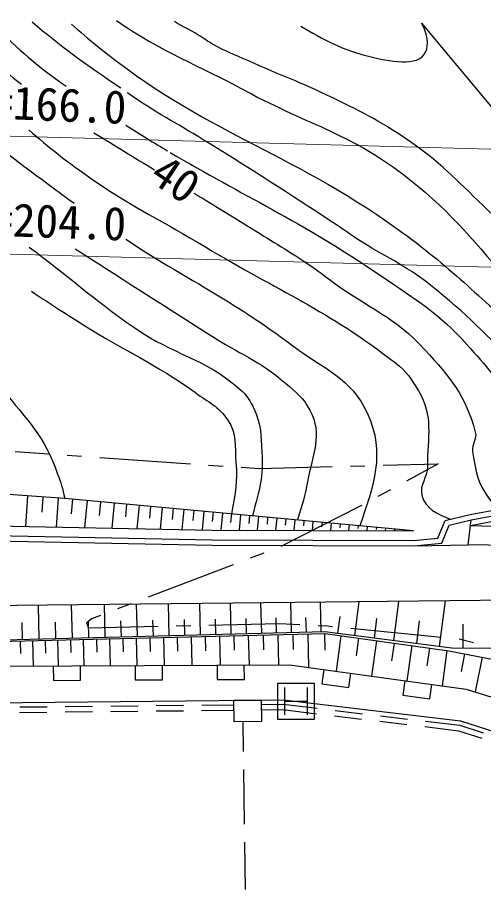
# Model space of a CAD drawing. Units: millimetres, scale not verified. Extents: x 40000 to 680000, y 20000 to 380760.
# Drawn here: x 171782 to 197396, y 301294 to 349272 of the extents above; entities that cross this region are included whole.
import ezdxf
from ezdxf.enums import TextEntityAlignment as Align

# ---------------------------------------------------------------- set-up
doc = ezdxf.new("R2010")
doc.units = ezdxf.units.MM
doc.header["$LTSCALE"] = 1000
for name, color, linetype, lineweight in [('M-BGD', 7, 'Continuous', 25), ('M-BMK-ROW', 30, 'Continuous', 25), ('M-STR-HTXT', 7, 'Continuous', 13)]:
    doc.layers.add(name, color=color, linetype=linetype, lineweight=lineweight)
doc.styles.add('ＭＳ ゴシック', font='')
doc.styles.get('ＭＳ ゴシック').set_extended_font_data('MS Gothic')

msp = doc.modelspace()

# ---------------------------------------------------------------- linework, layer by layer
at = {"layer": 'M-BGD'}
for p, q in [((172341, 322948), (172221, 321271)), ((173180, 322888), (173119, 322050)), ((174018, 322828), (173904, 321238)), ((174813, 322762), (174739, 321968)), ((175606, 322689), (175469, 321206)), ((176348, 322620), (176279, 321879)), ((177089, 322552), (176962, 321176)), ((177777, 322488), (177713, 321800)), ((178464, 322424), (178346, 321148)), ((179102, 322365), (179043, 321727)), ((179740, 322306), (179631, 321123)), ((180332, 322252), (180278, 321660)), ((180924, 322197), (180823, 321099)), ((181474, 322146), (181423, 321597)), ((182023, 322095), (181929, 321076)), ((182532, 322048), (182485, 321539)), ((183042, 322001), (182955, 321064)), ((183540, 321955), (183496, 321486)), ((184038, 321909), (183959, 321060)), ((184536, 321863), (184496, 321439)), ((185033, 321817), (184963, 321057)), ((185531, 321771), (185496, 321391)), ((186029, 321725), (185967, 321054)), ((186527, 321679), (186496, 321343)), ((187025, 321633), (186971, 321051)), ((187523, 321587), (187496, 321296)), ((188021, 321541), (187975, 321047)), ((188519, 321495), (188496, 321248)), ((196559, 320263), (196724, 321639)), ((189016, 321449), (188979, 321044)), ((189514, 321403), (189496, 321201)), ((190012, 321357), (189983, 321041)), ((190510, 321311), (190495, 321153)), ((191008, 321265), (190987, 321038)), ((191506, 321219), (191495, 321105)), ((192004, 321173), (191991, 321034)), ((192502, 321127), (192495, 321058)), ((193568, 320196), (196559, 320263)), ((192472, 314993), (192749, 317145)), ((194974, 314670), (195297, 317173)), ((172983, 315075), (172935, 316927)), ((174808, 315122), (174760, 316947)), ((176606, 315169), (176559, 316967)), ((178377, 315215), (178331, 316986)), ((180122, 315260), (180077, 317005)), ((181841, 315305), (181797, 317024)), ((183535, 315349), (183491, 317043)), ((185204, 315392), (185161, 317061)), ((186849, 315435), (186806, 317079)), ((188469, 315477), (188427, 317097)), ((190320, 315271), (190559, 317121)), ((184370, 315371), (184348, 316205)), ((186026, 315414), (186005, 316236)), ((187659, 315456), (187638, 316266)), ((189395, 315390), (189515, 316315)), ((191396, 315132), (191535, 316208)), ((172057, 315051), (172033, 315977)), ((173896, 315099), (173872, 316011)), ((175707, 315146), (175683, 316045)), ((177491, 315192), (177468, 316078)), ((179249, 315238), (179227, 316110)), ((180982, 315283), (180959, 316142)), ((182688, 315327), (182666, 316174)), ((193723, 314832), (193884, 316083)), ((196278, 314582), (196282, 315892)), ((182882, 315232), (182921, 313646)), ((183675, 315252), (183695, 314458)), ((184469, 315271), (184508, 313653)), ((185278, 315291), (185298, 314482)), ((186087, 315311), (186127, 313660)), ((186912, 315331), (186932, 314506)), ((187737, 315351), (187782, 313519)), ((188653, 315373), (188676, 314457)), ((189561, 315254), (189290, 313310)), ((171928, 314965), (171944, 314287)), ((172606, 314982), (172640, 313599)), ((173297, 314998), (173314, 314307)), ((173989, 315015), (174023, 313605)), ((174694, 315032), (174711, 314327)), ((175399, 315050), (175434, 313611)), ((176118, 315067), (176136, 314348)), ((176838, 315085), (176873, 313618)), ((177571, 315103), (177589, 314369)), ((178304, 315121), (178341, 313625)), ((179052, 315139), (179071, 314391)), ((179800, 315157), (179838, 313631)), ((180563, 315176), (180582, 314413)), ((181326, 315194), (181364, 313638)), ((182104, 315213), (182123, 314435)), ((190533, 315118), (190398, 314146)), ((191505, 314983), (191234, 313040)), ((192476, 314847), (192341, 313876)), ((193447, 314712), (193177, 312771)), ((194418, 314577), (194283, 313606)), ((195388, 314442), (195118, 312502)), ((196351, 314260), (196164, 313299)), ((197312, 314074), (196940, 312163)), ((173750, 313604), (173754, 312804)), ((175254, 312810), (175250, 313610)), ((178250, 313624), (178254, 312824)), ((179754, 312831), (179750, 313631)), ((182750, 313645), (182754, 312845)), ((184254, 312852), (184250, 313652)), ((188620, 313403), (188510, 312610)), ((178254, 312824), (179754, 312831)), ((182754, 312845), (184254, 312852)), ((189996, 312404), (190106, 313197)), ((173754, 312804), (175254, 312810)), ((186084, 310652), (186084, 312652)), ((186084, 312652), (188084, 312652)), ((186459, 312402), (186459, 310902)), ((187709, 312402), (187709, 310902)), ((188084, 312652), (188084, 310652)), ((188510, 312610), (189996, 312404)), ((193077, 312785), (192967, 311993)), ((194453, 311787), (194563, 312579)), ((192967, 311993), (194453, 311787)), ((174407, 311365), (175907, 311381)), ((176907, 311392), (178407, 311408)), ((179407, 311418), (180907, 311434)), ((181907, 311445), (183678, 311463)), ((185187, 311479), (186378, 311492)), ((186378, 311492), (188254, 311267)), ((186459, 311652), (187709, 311652)), ((171901, 311039), (173401, 311054)), ((171907, 311339), (173407, 311355)), ((174401, 311065), (175901, 311081)), ((176901, 311092), (178401, 311107)), ((179401, 311118), (180901, 311134)), ((181901, 311144), (183680, 311163)), ((185189, 311179), (186362, 311192)), ((186362, 311192), (188214, 310970)), ((189247, 311149), (190736, 310970)), ((184174, 310530), (184195, 308897)), ((188084, 310652), (186084, 310652)), ((189207, 310851), (190696, 310673)), ((191689, 310554), (193178, 310376)), ((191729, 310851), (193218, 310673)), ((194211, 310554), (196087, 310330)), ((194171, 310257), (196023, 310035)), ((196023, 310035), (197303, 309626)), ((196087, 310330), (197377, 309917)), ((184209, 307897), (184248, 304897)), ((184261, 303897), (184296, 301294))]:
    msp.add_line(p, q, dxfattribs=at)
for points in [[(193992, 348958), (200639, 340978), (206071, 336559), (210327, 334380), (216591, 333328), (221500, 333521), (224554, 333878), (227777, 332321), (230313, 330467), (232773, 326439), (233432, 322451)], [(146255, 314920), (161940, 312039), (166663, 311524), (186406, 311733), (196132, 310569), (206816, 307154), (215409, 304921), (225647, 304455), (242164, 305014), (317439, 310887), (331605, 312327), (343755, 314185), (354187, 316128), (370330, 320057), (390971, 326141), (413179, 333430), (420883, 336143), (430528, 338256), (441793, 340747)], [(148612, 326028), (161426, 321488), (182490, 321065), (193556, 321029)], [(193556, 321029), (174380, 322802), (164020, 323546), (148612, 326028)], [(148434, 325525), (161329, 320957), (182484, 320532), (193555, 320496), (194893, 320622), (195280, 321602), (196670, 321934), (204407, 323356), (206555, 323337), (207461, 323330), (212139, 323290)], [(148334, 325242), (161275, 320658), (182480, 320232), (193568, 320196), (195105, 320341), (195502, 321346), (196724, 321639), (204433, 323055), (206545, 323037), (207451, 323030), (212130, 322990)], [(144644, 324423), (149888, 320789), (157475, 316129), (158897, 315700), (163995, 314841), (188678, 315483), (195647, 314584), (201572, 314569), (224403, 317493)], [(224403, 317493), (170018, 316895), (164410, 317049), (160273, 317609), (144644, 324423)], [(212113, 322682), (207440, 322704), (206535, 322734), (204384, 322795), (196684, 321301)], [(229568, 322083), (201070, 321178), (196684, 321301)], [(229559, 320640), (201034, 320191), (196559, 320263)], [(135129, 316968), (138874, 318612), (141965, 319002), (149017, 317827), (158344, 315691), (163917, 314769), (188695, 315374), (195491, 314428), (201474, 313265), (206130, 311378), (212009, 307711)], [(135129, 316968), (145292, 316910), (162283, 313871), (166760, 313572), (186741, 313663), (196442, 312319), (206733, 309107), (212009, 307711)]]:
    msp.add_lwpolyline(points, dxfattribs=at)
msp.add_lwpolyline([(183675, 311706), (185184, 311720), (185195, 310539), (183686, 310525)], close=True, dxfattribs=at)
for points, knots in [([(167891, 349272), (168144, 348986), (168422, 348699), (168747, 348414), (170031, 347288), (170758, 346525), (172010, 345598)], [0, 0, 0, 0, 1, 1, 1, 2, 2, 2, 2]), ([(170251, 349143), (170488, 348871), (170745, 348595), (171031, 348316), (172279, 347098), (173322, 346277), (174450, 345498)], [0, 0, 0, 0, 1, 1, 1, 2, 2, 2, 2]), ([(174745, 348898), (175190, 348507), (175668, 348105), (176192, 347679), (182035, 342927), (186531, 342024), (192656, 337643), (195637, 335511), (197013, 333941), (199839, 331609), (201527, 330217), (202139, 328828), (204200, 328093), (206722, 327193), (208302, 327188), (210976, 327041), (212586, 326952), (213557, 326896), (215089, 327399), (215559, 327554), (215905, 327640), (216173, 328057), (216632, 328769), (216583, 329331), (216637, 330177), (216721, 331487), (216390, 332104), (215871, 333449)], [0, 0, 0, 0, 1, 1, 1, 2, 2, 2, 3, 3, 3, 4, 4, 4, 5, 5, 5, 6, 6, 6, 7, 7, 7, 8, 8, 8, 9, 9, 9, 9]), ([(177225, 349106), (179832, 347297), (181569, 346730), (184358, 345216), (187850, 343319), (190206, 342863), (193309, 340381), (195812, 338380), (196897, 336892), (199020, 334491), (199665, 333761), (199766, 333094), (200561, 332530), (202224, 331349), (203308, 330906), (205175, 330086), (206341, 329575), (206967, 329065), (208236, 328968), (209111, 328901), (209580, 329231), (210443, 329387), (211957, 329661), (213476, 328743), (214329, 330023), (214605, 330437), (214567, 330774), (214580, 331272), (214610, 332483), (213836, 333035), (212987, 333933)], [0, 0, 0, 0, 1, 1, 1, 2, 2, 2, 3, 3, 3, 4, 4, 4, 5, 5, 5, 6, 6, 6, 7, 7, 7, 8, 8, 8, 9, 9, 9, 10, 10, 10, 10]), ([(200080, 341650), (200197, 341195), (200278, 341035), (200445, 340657), (200962, 339480), (201684, 339081), (202491, 338080), (203093, 337332), (203408, 336893), (204043, 336172), (204597, 335544), (204934, 335213), (205560, 334657), (205925, 334334), (206353, 334354), (206562, 333914), (206683, 333659), (206705, 333465), (206625, 333194), (206547, 332933), (206426, 332801), (206213, 332631), (205915, 332392), (205703, 332277), (205326, 332223), (204884, 332160), (204594, 332116), (204185, 332294), (203665, 332522), (203427, 332762), (203003, 333140), (202003, 334032), (201566, 334658), (200636, 335623), (199495, 336806), (198874, 337488), (197683, 338621), (196081, 340144), (195259, 341108), (193450, 342377), (191856, 343495), (190870, 343994), (189119, 344845), (187322, 345719), (186254, 346074), (184435, 346900), (183702, 347233), (183271, 347380), (182567, 347770), (182218, 347963), (182045, 348110), (181702, 348315), (181203, 348614), (180906, 348751), (180404, 349046)], [0, 0, 0, 0, 1, 1, 1, 2, 2, 2, 3, 3, 3, 4, 4, 4, 5, 5, 5, 6, 6, 6, 7, 7, 7, 8, 8, 8, 9, 9, 9, 10, 10, 10, 11, 11, 11, 12, 12, 12, 13, 13, 13, 14, 14, 14, 15, 15, 15, 16, 16, 16, 17, 17, 17, 18, 18, 18, 18]), ([(187351, 348792), (188566, 348076), (189626, 347469), (191300, 347083), (192444, 346819), (194031, 346531), (194274, 347528), (194392, 348011), (194213, 348560), (193992, 348958)], [0, 0, 0, 0, 1, 1, 1, 2, 2, 2, 3, 3, 3, 3]), ([(222267, 333611), (222398, 332018), (222471, 331473), (222317, 330116), (222197, 329056), (222265, 328389), (221781, 327438), (221489, 326865), (221277, 326542), (220788, 326125), (220497, 325876), (220275, 325810), (219915, 325681), (219165, 325411), (218724, 325277), (217930, 325207), (216053, 325042), (214995, 325430), (213110, 325429), (211962, 325428), (211319, 325373), (210171, 325337), (209022, 325301), (208372, 325114), (207231, 325245), (205742, 325417), (204787, 325363), (203495, 326124), (201593, 327245), (201017, 328519), (199405, 330028), (197498, 331812), (196527, 332929), (194478, 334548), (193014, 335705), (192001, 336079), (190436, 337098), (189916, 337436), (189643, 337653), (189123, 337992), (186471, 339723), (184983, 340691), (182292, 342362), (180655, 343378), (179682, 343861), (178088, 344943), (177995, 345006), (177904, 345068), (177814, 345129)], [0, 0, 0, 0, 1, 1, 1, 2, 2, 2, 3, 3, 3, 4, 4, 4, 5, 5, 5, 6, 6, 6, 7, 7, 7, 8, 8, 8, 9, 9, 9, 10, 10, 10, 11, 11, 11, 12, 12, 12, 13, 13, 13, 14, 14, 14, 15, 15, 15, 16, 16, 16, 16]), ([(172405, 343080), (173497, 342155), (174490, 341321), (175974, 340310), (178281, 338739), (179718, 338086), (182110, 336646), (186209, 334179), (188786, 333197), (192564, 330262), (193173, 329789), (193414, 329394), (193815, 328737), (194670, 327335), (194303, 326204), (194311, 324562), (194314, 323934), (193862, 323593), (194011, 322983), (194200, 322214), (194874, 321970), (195556, 321668)], [0, 0, 0, 0, 1, 1, 1, 2, 2, 2, 3, 3, 3, 4, 4, 4, 5, 5, 5, 6, 6, 6, 7, 7, 7, 7]), ([(180171, 341845), (184203, 339456), (187348, 338077), (191764, 335055), (193714, 333721), (194908, 333034), (196487, 331276), (197564, 330076), (198191, 329388), (198964, 327973), (199559, 326884), (199297, 325895), (200204, 325047), (200924, 324373), (201594, 324375), (202526, 324053), (204368, 323418), (205215, 323473), (207461, 323330)], [0, 0, 0, 0, 1, 1, 1, 2, 2, 2, 3, 3, 3, 4, 4, 4, 5, 5, 5, 6, 6, 6, 6]), ([(181470, 339613), (182375, 339069), (183335, 338485), (184392, 337822), (185706, 336998), (186466, 336575), (187751, 335706), (188321, 335321), (188622, 335079), (189178, 334674), (191134, 333248), (192539, 332788), (194166, 330995), (195562, 329457), (196423, 328470), (196945, 326458), (197051, 326048), (196723, 325801), (196797, 325384), (196954, 324487), (196980, 323920), (197468, 323152), (197718, 322758), (197841, 322584), (198211, 322217)], [0, 0, 0, 0, 1, 1, 1, 2, 2, 2, 3, 3, 3, 4, 4, 4, 5, 5, 5, 6, 6, 6, 7, 7, 7, 8, 8, 8, 8]), ([(177737, 337066), (181058, 334872), (183483, 333806), (186923, 331201), (188645, 329898), (190122, 329450), (191016, 327484), (192017, 325281), (191353, 323549), (190599, 321303)], [0, 0, 0, 0, 1, 1, 1, 2, 2, 2, 3, 3, 3, 3]), ([(172418, 336642), (174540, 335088), (175840, 333842), (178229, 332188), (180379, 330699), (182050, 330543), (184012, 328813), (184407, 328465), (184573, 328194), (184795, 327716), (185188, 326872), (185159, 326299), (185219, 325370), (185308, 323982), (185087, 323377), (184698, 321848)], [0, 0, 0, 0, 1, 1, 1, 2, 2, 2, 3, 3, 3, 4, 4, 4, 5, 5, 5, 5]), ([(174958, 336548), (177276, 335037), (179418, 333700), (182346, 331812), (183970, 330766), (185053, 330415), (186516, 329155), (187107, 328646), (187483, 328358), (187849, 327670), (188570, 326311), (188003, 325244), (187715, 323733), (187554, 322895), (187482, 322564), (187164, 321620)], [0, 0, 0, 0, 1, 1, 1, 2, 2, 2, 3, 3, 3, 4, 4, 4, 5, 5, 5, 5]), ([(172547, 334207), (173394, 333647), (174276, 333068), (175368, 332380), (177760, 330872), (179270, 330288), (181562, 328631), (182298, 328099), (182830, 327880), (183336, 327125), (183852, 326355), (183723, 325721), (183792, 324797), (183875, 323685), (183769, 323215), (183545, 321955)], [0, 0, 0, 0, 1, 1, 1, 2, 2, 2, 3, 3, 3, 4, 4, 4, 5, 5, 5, 5]), ([(165905, 332703), (166924, 332289), (167811, 331833), (168953, 331071), (169932, 330417), (170208, 329727), (170951, 328813), (172320, 327126), (173287, 326210), (173990, 324154), (174168, 323634), (174264, 323419), (174380, 322802)], [0, 0, 0, 0, 1, 1, 1, 2, 2, 2, 3, 3, 3, 4, 4, 4, 4])]:
    msp.add_open_spline(points, degree=3, knots=knots, dxfattribs=at)
for points in [[(177454, 345374), (175528, 346690), (174090, 347725), (172581, 349016)], [(169387, 343204), (171375, 341684), (172896, 340494), (174892, 339052)], [(177740, 343349), (178538, 342834), (179294, 342368), (180020, 341935)], [(175985, 342933), (177129, 342209), (178208, 341560), (179321, 340896)]]:
    msp.add_open_spline(points, degree=3, dxfattribs=at)
at = {"layer": 'M-BMK-ROW'}
for p, q in [((171662, 325390), (173508, 325261)), ((174506, 325192), (175304, 325136)), ((176301, 325067), (181289, 324718)), ((182287, 324649), (183085, 324593)), ((184082, 324523), (185082, 324454)), ((185082, 324454), (189078, 324559)), ((190078, 324585), (190878, 324607)), ((191877, 324633), (194901, 324713)), ((194901, 324713), (193166, 323769)), ((192288, 323291), (191585, 322909)), ((190707, 322431), (190614, 322380)), ((190614, 322380), (186248, 320169)), ((185317, 319805), (184569, 319519)), ((183636, 319162), (178966, 317374)), ((178032, 317016), (177285, 316730)), ((175856, 316183), (175579, 315955)), ((176351, 316373), (175856, 316183)), ((175579, 315955), (175680, 315690)), ((175680, 315690), (179506, 315780)), ((180506, 315803), (181306, 315822)), ((182306, 315845), (186156, 315935)), ((186156, 315935), (187303, 315878)), ((188302, 315827), (188820, 315801)), ((188820, 315801), (189100, 315773)), ((190095, 315676), (195071, 315187)), ((196065, 315081), (196840, 314885))]:
    msp.add_line(p, q, dxfattribs=at)
at = {"layer": 'M-STR-HTXT'}
for p, q in [((229278, 341160), (71258, 345465)), ((268993, 333594), (78568, 338783))]:
    msp.add_line(p, q, dxfattribs=at)

# ---------------------------------------------------------------- texts
at = {"layer": 'M-BGD', "style": 'ＭＳ ゴシック'}
msp.add_text('40', height=1833, rotation=326.054, dxfattribs=at).set_placement((178630, 339869), align=Align.BOTTOM_LEFT)
at = {"layer": 'M-STR-HTXT', "style": 'ＭＳ ゴシック'}
for s, rotation, p in [('ガードレール\u3000L=166.0', 357.643, (164606, 343401)), ('ガードレール\u3000L=204.0', 357.894, (164598, 336929))]:
    msp.add_text(s, height=1833, rotation=rotation, dxfattribs=at).set_placement(p, align=Align.BOTTOM_CENTER)

doc.saveas('drawing.dxf')
